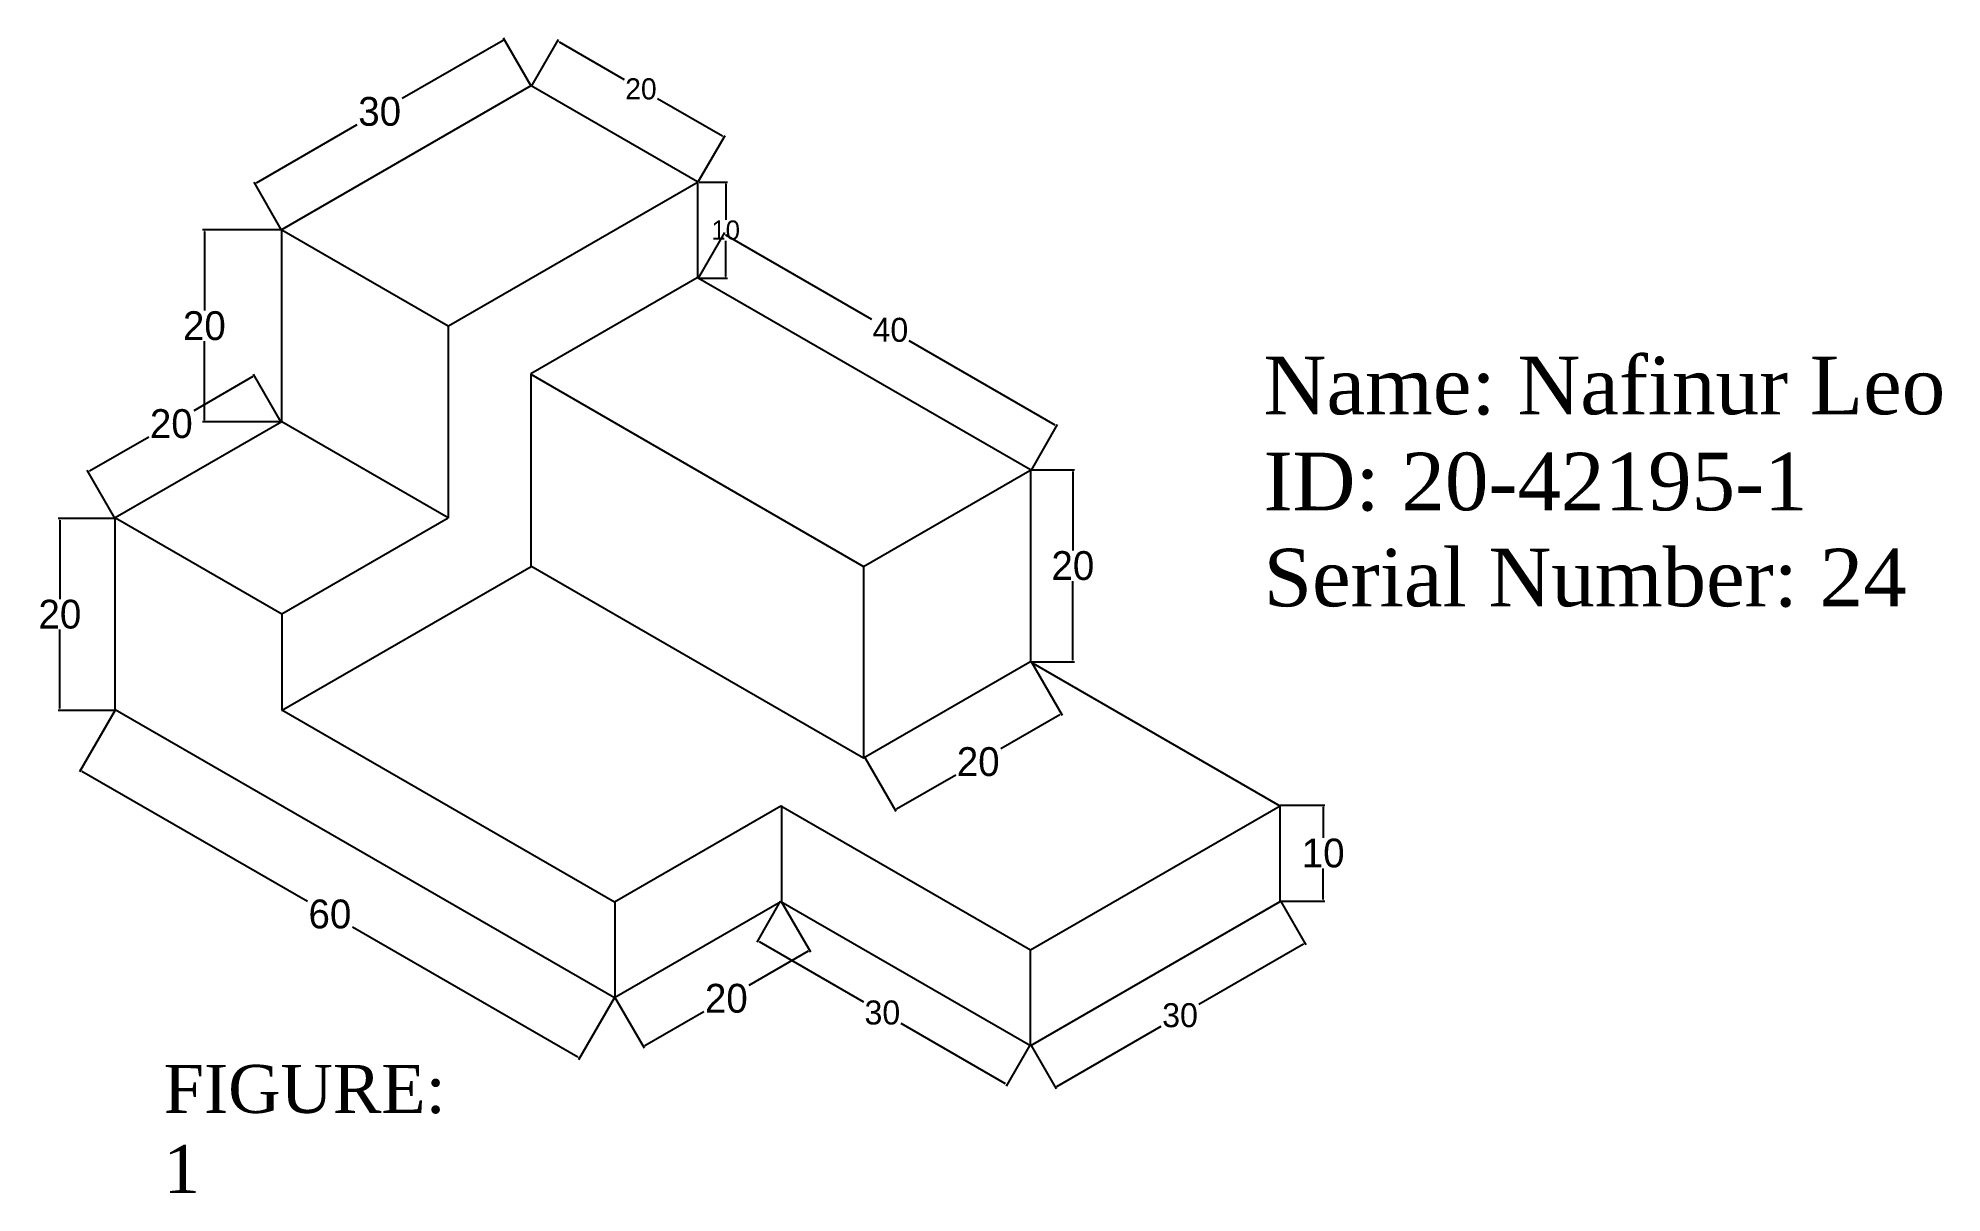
# Model space of a CAD drawing. Header units: inches. Extents: x 61 to 259, y -19 to 101.
import ezdxf

# ---------------------------------------------------------------- set-up
doc = ezdxf.new("R2010")
doc.units = ezdxf.units.IN
doc.header["$MEASUREMENT"] = 0
doc.dimstyles.get("Standard").update_dxf_attribs({"dimtxt": 0.18, "dimasz": 0.18, "dimexe": 0.18, "dimexo": 0.0625, "dimgap": 0.09, "dimtad": 0, "dimtih": 1, "dimtoh": 1, "dimdec": 4, "dimzin": 0, "dimdsep": 46, "dimtxsty": 'Standard', "dimcen": 0.09, "dimadec": 0, "dimazin": 0, "dimtfac": 1, "dimtdec": 4, "dimtofl": 0, "dimtmove": 0, "dimatfit": 3, "dimfxl": 1, "dimtolj": 1, "dimtzin": 0, "dimarcsym": 0})

# ---------------------------------------------------------------- blocks, each defined once
blk = doc.blocks.new('*D1')
at = {"color": 0, "lineweight": -2}
for p, q in [((129.98, 86.02), (132.91, 86.02)), ((132.73, 85.84), (132.73, 82.11)), ((132.73, 76.2), (132.73, 79.93)), ((129.98, 76.02), (132.91, 76.02))]:
    blk.add_line(p, q, dxfattribs=at)
at = {"color": 0}
for points in [[(132.7, 85.84), (132.76, 85.84), (132.73, 86.02)], [(132.7, 76.2), (132.76, 76.2), (132.73, 76.02)]]:
    blk.add_solid(points, dxfattribs=at)
at = {"layer": 'Defpoints', "color": 0}
for p in [(129.92, 86.02), (129.92, 76.02), (132.73, 76.02)]:
    blk.add_point(p, dxfattribs=at)
at = {"color": 0, "insert": (132.73, 81.02), "char_height": 2, "attachment_point": 5}
blk.add_mtext('\\A1;10', dxfattribs=at)
blk = doc.blocks.new('*D2')
at = {"color": 0, "lineweight": -2}
for p, q in [((164.56, 56.07), (169.05, 56.07)), ((168.87, 55.89), (168.87, 47.66)), ((168.87, 36.25), (168.87, 44.48)), ((164.56, 36.07), (169.05, 36.07))]:
    blk.add_line(p, q, dxfattribs=at)
at = {"color": 0}
for points in [[(168.84, 55.89), (168.9, 55.89), (168.87, 56.07)], [(168.84, 36.25), (168.9, 36.25), (168.87, 36.07)]]:
    blk.add_solid(points, dxfattribs=at)
at = {"layer": 'Defpoints', "color": 0}
for p in [(164.5, 56.07), (164.5, 36.07), (168.87, 36.07)]:
    blk.add_point(p, dxfattribs=at)
at = {"color": 0, "insert": (168.87, 46.07), "char_height": 3, "attachment_point": 5}
blk.add_mtext('\\A1;20', dxfattribs=at)
blk = doc.blocks.new('*D3')
at = {"color": 0, "lineweight": -2}
for p, q in [((164.53, 36.1), (167.77, 30.5)), ((167.52, 30.56), (161.36, 27)), ((147.21, 26.1), (150.45, 20.5)), ((150.51, 20.74), (156.68, 24.3))]:
    blk.add_line(p, q, dxfattribs=at)
at = {"color": 0}
for points in [[(167.51, 30.59), (167.54, 30.54), (167.68, 30.65)], [(150.5, 20.77), (150.53, 20.72), (150.36, 20.65)]]:
    blk.add_solid(points, dxfattribs=at)
at = {"layer": 'Defpoints', "color": 0}
for p in [(164.5, 36.16), (147.18, 26.16), (150.36, 20.65)]:
    blk.add_point(p, dxfattribs=at)
at = {"color": 0, "insert": (159.02, 25.65), "char_height": 3, "attachment_point": 5}
blk.add_mtext('\\A1;20', dxfattribs=at)
blk = doc.blocks.new('*D4')
at = {"color": 0, "lineweight": -2}
for p, q in [((190.45, 21.13), (195.11, 21.13)), ((194.93, 20.95), (194.93, 17.72)), ((194.93, 11.31), (194.93, 14.54)), ((190.45, 11.13), (195.11, 11.13))]:
    blk.add_line(p, q, dxfattribs=at)
at = {"color": 0}
for points in [[(194.9, 20.95), (194.96, 20.95), (194.93, 21.13)], [(194.9, 11.31), (194.96, 11.31), (194.93, 11.13)]]:
    blk.add_solid(points, dxfattribs=at)
at = {"layer": 'Defpoints', "color": 0}
for p in [(190.38, 21.13), (190.38, 11.13), (194.93, 11.13)]:
    blk.add_point(p, dxfattribs=at)
at = {"color": 0, "insert": (194.93, 16.13), "char_height": 3, "attachment_point": 5}
blk.add_mtext('\\A1;10', dxfattribs=at)
blk = doc.blocks.new('*D5')
at = {"color": 0, "lineweight": -2}
for p, q in [((190.51, 11.09), (193.12, 6.59)), ((192.87, 6.65), (182, 0.38)), ((167.2, -8.17), (178.07, -1.89)), ((164.53, -3.91), (167.13, -8.41))]:
    blk.add_line(p, q, dxfattribs=at)
at = {"color": 0}
for points in [[(192.85, 6.68), (192.88, 6.62), (193.03, 6.74)], [(167.19, -8.14), (167.22, -8.2), (167.04, -8.26)]]:
    blk.add_solid(points, dxfattribs=at)
at = {"layer": 'Defpoints', "color": 0}
for p in [(190.48, 11.15), (193.03, 6.74), (164.5, -3.85)]:
    blk.add_point(p, dxfattribs=at)
at = {"color": 0, "insert": (180.03, -0.76), "char_height": 2.5, "attachment_point": 5}
blk.add_mtext('\\A1;30', dxfattribs=at)
blk = doc.blocks.new('*D6')
at = {"color": 0, "lineweight": -2}
for p, q in [((138.41, 11.12), (135.96, 6.87)), ((136.21, 6.93), (147.07, 0.66)), ((161.87, -7.89), (151, -1.61)), ((164.39, -3.88), (161.94, -8.13))]:
    blk.add_line(p, q, dxfattribs=at)
at = {"color": 0}
for points in [[(136.22, 6.96), (136.19, 6.91), (136.05, 7.02)], [(161.89, -7.86), (161.86, -7.91), (162.03, -7.98)]]:
    blk.add_solid(points, dxfattribs=at)
at = {"layer": 'Defpoints', "color": 0}
for p in [(138.44, 11.17), (164.43, -3.83), (162.03, -7.98)]:
    blk.add_point(p, dxfattribs=at)
at = {"color": 0, "insert": (149.04, -0.48), "char_height": 2.5, "attachment_point": 5}
blk.add_mtext('\\A1;30', dxfattribs=at)
blk = doc.blocks.new('*D7')
at = {"color": 0, "lineweight": -2}
for p, q in [((138.48, 11.16), (141.55, 5.84)), ((141.31, 5.91), (135.14, 2.35)), ((121.16, 1.16), (124.23, -4.16)), ((124.3, -3.91), (130.46, -0.35))]:
    blk.add_line(p, q, dxfattribs=at)
at = {"color": 0}
for points in [[(141.29, 5.93), (141.32, 5.88), (141.46, 6)], [(124.28, -3.89), (124.31, -3.94), (124.14, -4)]]:
    blk.add_solid(points, dxfattribs=at)
at = {"layer": 'Defpoints', "color": 0}
for p in [(138.45, 11.21), (141.46, 6), (121.13, 1.21)]:
    blk.add_point(p, dxfattribs=at)
at = {"color": 0, "insert": (132.8, 1), "char_height": 3, "attachment_point": 5}
blk.add_mtext('\\A1;20', dxfattribs=at)
blk = doc.blocks.new('*D8')
at = {"color": 0, "lineweight": -2}
for p, q in [((69.16, 31.03), (65.46, 24.62)), ((65.7, 24.69), (89.19, 11.13)), ((117.35, -5.13), (93.87, 8.43)), ((121.12, 1.03), (117.42, -5.38))]:
    blk.add_line(p, q, dxfattribs=at)
at = {"color": 0}
for points in [[(65.72, 24.71), (65.69, 24.66), (65.55, 24.78)], [(117.37, -5.11), (117.34, -5.16), (117.51, -5.22)]]:
    blk.add_solid(points, dxfattribs=at)
at = {"layer": 'Defpoints', "color": 0}
for p in [(69.19, 31.09), (121.15, 1.09), (117.51, -5.22)]:
    blk.add_point(p, dxfattribs=at)
at = {"color": 0, "insert": (91.53, 9.78), "char_height": 3, "attachment_point": 5}
blk.add_mtext('\\A1;60', dxfattribs=at)
blk = doc.blocks.new('*D9')
at = {"color": 0, "lineweight": -2}
for p, q in [((69.13, 51.01), (63.24, 51.01)), ((63.42, 50.83), (63.42, 42.6)), ((63.42, 31.19), (63.42, 39.42)), ((69.13, 31.01), (63.24, 31.01))]:
    blk.add_line(p, q, dxfattribs=at)
at = {"color": 0}
for points in [[(63.39, 50.83), (63.45, 50.83), (63.42, 51.01)], [(63.39, 31.19), (63.45, 31.19), (63.42, 31.01)]]:
    blk.add_solid(points, dxfattribs=at)
at = {"layer": 'Defpoints', "color": 0}
for p in [(69.19, 51.01), (63.42, 31.01), (69.19, 31.01)]:
    blk.add_point(p, dxfattribs=at)
at = {"color": 0, "insert": (63.42, 41.01), "char_height": 3, "attachment_point": 5}
blk.add_mtext('\\A1;20', dxfattribs=at)
blk = doc.blocks.new('*D10')
at = {"color": 0, "lineweight": -2}
for p, q in [((83.52, 65.77), (77.36, 62.22)), ((86.47, 61.02), (83.59, 66.02)), ((66.51, 55.95), (72.68, 59.51)), ((69.15, 51.02), (66.27, 56.02))]:
    blk.add_line(p, q, dxfattribs=at)
at = {"color": 0}
for points in [[(83.51, 65.8), (83.54, 65.75), (83.68, 65.86)], [(66.5, 55.98), (66.53, 55.93), (66.36, 55.86)]]:
    blk.add_solid(points, dxfattribs=at)
at = {"layer": 'Defpoints', "color": 0}
for p in [(86.51, 60.97), (66.36, 55.86), (69.19, 50.97)]:
    blk.add_point(p, dxfattribs=at)
at = {"color": 0, "insert": (75.02, 60.86), "char_height": 3, "attachment_point": 5}
blk.add_mtext('\\A1;20', dxfattribs=at)
blk = doc.blocks.new('*D11')
at = {"color": 0, "lineweight": -2}
for p, q in [((86.44, 81.06), (78.28, 81.06)), ((78.46, 80.88), (78.46, 72.65)), ((78.46, 61.24), (78.46, 69.47)), ((86.44, 61.06), (78.28, 61.06))]:
    blk.add_line(p, q, dxfattribs=at)
at = {"color": 0}
for points in [[(78.43, 80.88), (78.49, 80.88), (78.46, 81.06)], [(78.43, 61.24), (78.49, 61.24), (78.46, 61.06)]]:
    blk.add_solid(points, dxfattribs=at)
at = {"layer": 'Defpoints', "color": 0}
for p in [(86.51, 81.06), (78.46, 61.06), (86.51, 61.06)]:
    blk.add_point(p, dxfattribs=at)
at = {"color": 0, "insert": (78.46, 71.06), "char_height": 3, "attachment_point": 5}
blk.add_mtext('\\A1;20', dxfattribs=at)
blk = doc.blocks.new('*D12')
at = {"color": 0, "lineweight": -2}
for p, q in [((109.55, 100.79), (99.05, 94.73)), ((112.46, 96.11), (109.61, 101.04)), ((83.88, 85.97), (94.37, 92.03)), ((86.47, 81.11), (83.63, 86.04))]:
    blk.add_line(p, q, dxfattribs=at)
at = {"color": 0}
for points in [[(109.53, 100.82), (109.56, 100.77), (109.7, 100.88)], [(83.86, 86), (83.89, 85.95), (83.72, 85.88)]]:
    blk.add_solid(points, dxfattribs=at)
at = {"layer": 'Defpoints', "color": 0}
for p in [(109.7, 100.88), (112.49, 96.06), (86.51, 81.06)]:
    blk.add_point(p, dxfattribs=at)
at = {"color": 0, "insert": (96.71, 93.38), "char_height": 3, "attachment_point": 5}
blk.add_mtext('\\A1;30', dxfattribs=at)
blk = doc.blocks.new('*D13')
at = {"color": 0, "lineweight": -2}
for p, q in [((112.59, 96.14), (115.33, 100.88)), ((115.4, 100.64), (122.17, 96.73)), ((132.41, 90.82), (125.65, 94.72)), ((129.91, 86.14), (132.66, 90.88))]:
    blk.add_line(p, q, dxfattribs=at)
at = {"color": 0}
for points in [[(115.42, 100.66), (115.39, 100.61), (115.24, 100.73)], [(132.42, 90.84), (132.39, 90.79), (132.57, 90.73)]]:
    blk.add_solid(points, dxfattribs=at)
at = {"layer": 'Defpoints', "color": 0}
for p in [(112.56, 96.08), (132.57, 90.73), (129.88, 86.08)]:
    blk.add_point(p, dxfattribs=at)
at = {"color": 0, "insert": (123.91, 95.73), "char_height": 2.2, "attachment_point": 5}
blk.add_mtext('\\A1;20', dxfattribs=at)
blk = doc.blocks.new('*D14')
at = {"color": 0, "lineweight": -2}
for p, q in [((129.91, 76.04), (132.65, 80.79)), ((132.71, 80.54), (147.91, 71.77)), ((167.04, 60.72), (151.84, 69.5)), ((164.55, 56.04), (167.29, 60.79))]:
    blk.add_line(p, q, dxfattribs=at)
at = {"color": 0}
for points in [[(132.73, 80.57), (132.7, 80.52), (132.56, 80.63)], [(167.06, 60.75), (167.03, 60.7), (167.2, 60.63)]]:
    blk.add_solid(points, dxfattribs=at)
at = {"layer": 'Defpoints', "color": 0}
for p in [(129.88, 75.99), (167.2, 60.63), (164.52, 55.99)]:
    blk.add_point(p, dxfattribs=at)
at = {"color": 0, "insert": (149.88, 70.63), "char_height": 2.5, "attachment_point": 5}
blk.add_mtext('\\A1;40', dxfattribs=at)

msp = doc.modelspace()

# ---------------------------------------------------------------- linework, layer by layer
for p, q in [((86.51, 81.08), (112.49, 96.08)), ((112.49, 96.08), (129.81, 86.08)), ((103.87, 71.05), (129.85, 86.05)), ((129.81, 86.08), (129.81, 76.08)), ((86.51, 61.08), (86.51, 81.08)), ((86.53, 81.06), (103.85, 71.06)), ((129.77, 76.05), (112.44, 66.05)), ((129.81, 76.08), (164.45, 56.08)), ((103.85, 71.06), (103.85, 51.06)), ((112.44, 66.05), (112.44, 46.05)), ((112.44, 66.01), (147.09, 46.01)), ((69.19, 51.08), (86.51, 61.08)), ((103.85, 51.06), (86.53, 61.06)), ((147.09, 46.01), (164.41, 56.01)), ((164.45, 56.08), (164.45, 36.08)), ((69.19, 31.08), (69.19, 51.08)), ((86.53, 41.04), (69.21, 51.04)), ((103.85, 51.04), (86.53, 41.04)), ((112.48, 45.97), (86.5, 30.97)), ((112.44, 46.05), (147.09, 26.05)), ((147.09, 46.01), (147.09, 26.01)), ((86.52, 41.07), (86.52, 31.07)), ((147.09, 26.05), (164.41, 36.05)), ((164.45, 36.08), (190.43, 21.08)), ((121.15, 1.08), (69.19, 31.08)), ((86.52, 31.07), (121.16, 11.07)), ((121.16, 11.07), (138.48, 21.07)), ((138.48, 21.07), (164.46, 6.07)), ((138.53, 21.09), (138.53, 11.09)), ((164.46, 6.07), (190.44, 21.07)), ((190.43, 21.08), (190.43, 11.08)), ((138.47, 11.08), (121.15, 1.08)), ((121.2, 11.12), (121.2, 1.12)), ((164.45, -3.92), (138.47, 11.08)), ((190.43, 11.08), (164.45, -3.92)), ((164.44, 6.1), (164.44, -3.9))]:
    msp.add_line(p, q)

# ---------------------------------------------------------------- texts
at = {"attachment_point": 1}
for s, insert, char_height, width in [('{\\fTimes New Roman|b0|i0|c0|p18;\\C6;Name: Nafinur Leo\\PID: 20-42195-1\\PSerial Number: 24}', (188.73, 67.85), 6, 188.3924), ('{\\fTimes New Roman|b0|i0|c0|p18;\\C6;FIGURE: 1}', (74.22, -5.92), 5, 32.6253)]:
    msp.add_mtext(s, dxfattribs=dict(at, insert=insert, char_height=char_height, width=width))

# ---------------------------------------------------------------- dimensions: what is measured, and where the dimension line sits
dim = msp.add_linear_dim(base=(109.7, 100.88), p1=(86.51, 81.06), p2=(112.49, 96.06), angle=30, dimstyle='Standard', override={"dimtxt": 3, "dimdec": 0})
dim.commit()
dim.dimension.update_dxf_attribs({"geometry": '*D12', "text_midpoint": (96.71, 93.38), "dimtype": 161})
for p1, p2, distance, override, picture, middle in [((112.56, 96.08), (129.88, 86.08), 5.36, {"dimtxt": 2.2, "dimdec": 0}, '*D13', (123.91, 95.73)), ((129.92, 86.02), (129.92, 76.02), 2.81, {"dimtxt": 2, "dimdec": 0}, '*D1', (132.73, 81.02)), ((86.51, 81.06), (86.51, 61.06), -8.04, {"dimtxt": 3, "dimdec": 0}, '*D11', (78.46, 71.06)), ((129.88, 75.99), (164.52, 55.99), 5.36, {"dimtxt": 2.5, "dimdec": 0}, '*D14', (149.88, 70.63)), ((86.51, 60.97), (69.19, 50.97), -5.66, {"dimtxt": 3, "dimdec": 0}, '*D10', (75.02, 60.86)), ((164.5, 56.07), (164.5, 36.07), 4.37, {"dimtxt": 3, "dimdec": 0}, '*D2', (168.87, 46.07)), ((69.19, 51.01), (69.19, 31.01), -5.77, {"dimtxt": 3, "dimdec": 0}, '*D9', (63.42, 41.01)), ((164.5, 36.16), (147.18, 26.16), 6.35, {"dimtxt": 3, "dimdec": 0}, '*D3', (159.02, 25.65)), ((69.19, 31.09), (121.15, 1.09), -7.29, {"dimtxt": 3, "dimdec": 0}, '*D8', (91.53, 9.78)), ((190.38, 21.13), (190.38, 11.13), 4.55, {"dimtxt": 3, "dimdec": 0}, '*D4', (194.93, 16.13)), ((121.13, 1.21), (138.45, 11.21), -6.02, {"dimtxt": 3, "dimdec": 0}, '*D7', (132.8, 1)), ((138.44, 11.17), (164.43, -3.83), -4.79, {"dimtxt": 2.5, "dimdec": 0}, '*D6', (149.04, -0.48)), ((164.5, -3.85), (190.48, 11.15), -5.09, {"dimtxt": 2.5, "dimdec": 0}, '*D5', (180.03, -0.76))]:
    dim = msp.add_aligned_dim(p1=p1, p2=p2, distance=distance, dimstyle='Standard', override=override)
    dim.commit()
    dim.dimension.update_dxf_attribs({"geometry": picture, "text_midpoint": middle})

doc.saveas('drawing.dxf')
